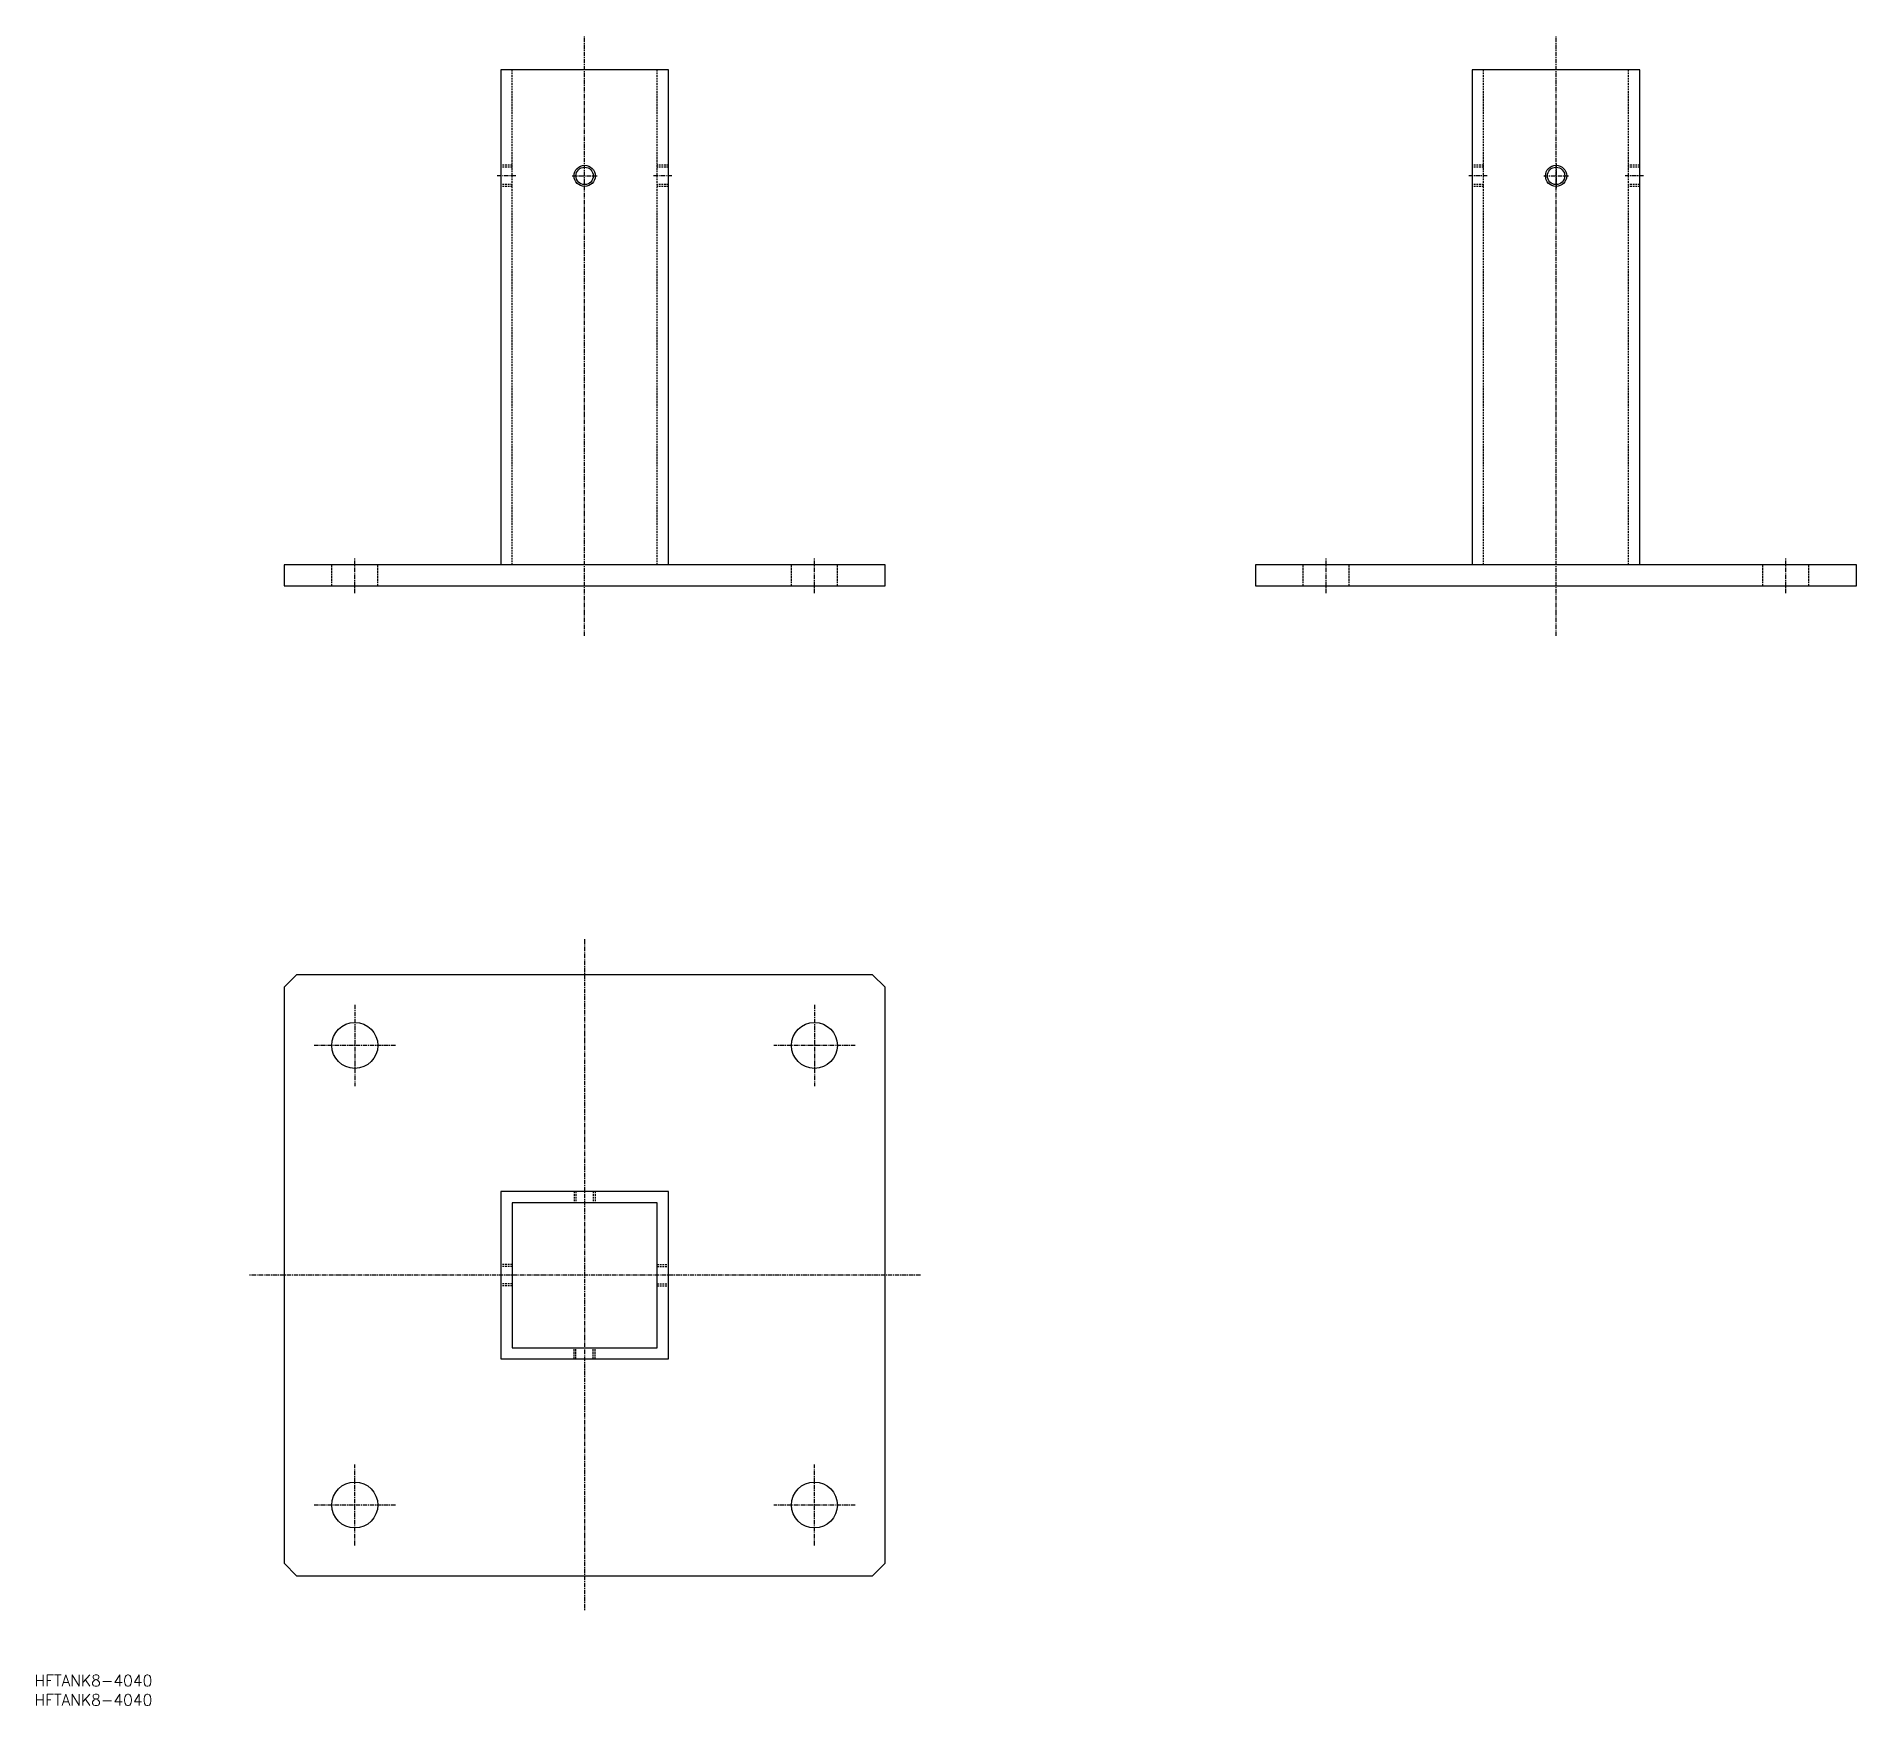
# Model space of a CAD drawing. Extents: x -155 to 360, y -317 to 155.
import ezdxf

# ---------------------------------------------------------------- set-up
doc = ezdxf.new("R2010")
doc.units = 0
doc.linetypes.add('CENTER', pattern=[2, 1.25, -0.25, 0.25, -0.25])
doc.linetypes.add('DASHED', pattern=[0.75, 0.5, -0.25])
doc.layers.get('0').update_dxf_attribs({"linetype": 'CONTINUOUS'})
doc.layers.add('CENTER', color=1, linetype='CENTER')
doc.styles.get("Standard").update_dxf_attribs({"font": 'txt.shx', "bigfont": 'bigfont.shx'})

msp = doc.modelspace()

# ---------------------------------------------------------------- linework, layer by layer
at = {"color": 7, "linetype": 'CONTINUOUS'}
for p, q in [((23.7, 146), (-23.7, 146)), ((-23.7, 146), (-23.7, 6)), ((23.7, 6), (23.7, 146)), ((298.47, 146), (251.07, 146)), ((251.07, 146), (251.07, 6)), ((298.47, 6), (298.47, 146)), ((85, 6), (-85, 6)), ((-85, 6), (-85, 0)), ((85, 0), (85, 6)), ((359.77, 6), (189.77, 6)), ((189.77, 6), (189.77, 0)), ((359.77, 0), (359.77, 6)), ((-85, 0), (85, 0)), ((189.77, 0), (359.77, 0)), ((-81.46, -109.94), (-85, -113.47)), ((81.46, -109.94), (-81.46, -109.94)), ((85, -113.47), (81.46, -109.94)), ((-85, -113.47), (-85, -276.4)), ((85, -276.4), (85, -113.47)), ((23.7, -171.24), (-23.7, -171.24)), ((-23.7, -171.24), (-23.7, -218.64)), ((20.5, -174.44), (-20.5, -174.44)), ((-20.5, -174.44), (-20.5, -215.44)), ((20.5, -215.44), (20.5, -174.44)), ((23.7, -218.64), (23.7, -171.24)), ((-20.5, -215.44), (20.5, -215.44)), ((-23.7, -218.64), (23.7, -218.64)), ((-85, -276.4), (-81.46, -279.94)), ((81.46, -279.94), (85, -276.4)), ((-81.46, -279.94), (81.46, -279.94))]:
    msp.add_line(p, q, dxfattribs=at)
at = {"color": 3, "linetype": 'DASHED'}
for p, q in [((-20.5, 6), (-20.5, 146)), ((20.5, 6), (20.5, 146)), ((254.27, 6), (254.27, 146)), ((295.27, 6), (295.27, 146)), ((-20.5, 119), (-23.7, 119)), ((-20.5, 118.46), (-23.7, 118.46)), ((23.7, 119), (20.5, 119)), ((23.7, 118.46), (20.5, 118.46)), ((254.27, 119), (251.07, 119)), ((254.27, 118.46), (251.07, 118.46)), ((298.47, 119), (295.27, 119)), ((298.47, 118.46), (295.27, 118.46)), ((-20.5, 113.54), (-23.7, 113.54)), ((23.7, 113.54), (20.5, 113.54)), ((254.27, 113.54), (251.07, 113.54)), ((298.47, 113.54), (295.27, 113.54)), ((-20.5, 113), (-23.7, 113)), ((23.7, 113), (20.5, 113)), ((254.27, 113), (251.07, 113)), ((298.47, 113), (295.27, 113)), ((-71.5, 0), (-71.5, 6)), ((-58.5, 0), (-58.5, 6)), ((58.5, 0), (58.5, 6)), ((71.5, 0), (71.5, 6)), ((203.27, 0), (203.27, 6)), ((216.27, 0), (216.27, 6)), ((333.27, 0), (333.27, 6)), ((346.27, 0), (346.27, 6)), ((-3, -171.24), (-3, -174.44)), ((-2.46, -171.24), (-2.46, -174.44)), ((2.46, -171.24), (2.46, -174.44)), ((3, -171.24), (3, -174.44)), ((-20.5, -191.94), (-23.7, -191.94)), ((-20.5, -192.48), (-23.7, -192.48)), ((20.5, -191.94), (23.7, -191.94)), ((20.5, -192.48), (23.7, -192.48)), ((-20.5, -197.4), (-23.7, -197.4)), ((-20.5, -197.94), (-23.7, -197.94)), ((20.5, -197.4), (23.7, -197.4)), ((20.5, -197.94), (23.7, -197.94)), ((-3, -218.64), (-3, -215.44)), ((-2.46, -218.64), (-2.46, -215.44)), ((2.46, -218.64), (2.46, -215.44)), ((3, -218.64), (3, -215.44))]:
    msp.add_line(p, q, dxfattribs=at)
at = {"color": 3, "linetype": 'CONTINUOUS'}
for centre in [(0, 116), (274.77, 116)]:
    msp.add_circle(centre, 3, dxfattribs=at)
at = {"color": 7, "linetype": 'CONTINUOUS'}
for centre, radius in [((0, 116), 2.46), ((274.77, 116), 2.46), ((-65, -129.94), 6.5), ((65, -129.94), 6.5), ((-65, -259.94), 6.5), ((65, -259.94), 6.5)]:
    msp.add_circle(centre, radius, dxfattribs=at)
at = {"layer": 'CENTER', "color": 1, "linetype": 'CENTER'}
for p, q in [((0, -14.13), (0, 155.45)), ((274.77, -14.13), (274.77, 155.45)), ((274.77, 119.5), (274.77, 112.5)), ((-19.5, 116), (-24.7, 116)), ((-3.5, 116), (3.5, 116)), ((24.7, 116), (19.5, 116)), ((255.27, 116), (250.07, 116)), ((271.27, 116), (278.27, 116)), ((299.47, 116), (294.27, 116)), ((-65, -2), (-65, 8)), ((65, -2), (65, 8)), ((209.77, -2), (209.77, 8)), ((339.77, -2), (339.77, 8)), ((0, -99.94), (0, -289.94)), ((-65, -118.44), (-65, -141.44)), ((65, -118.44), (65, -141.44)), ((-53.5, -129.94), (-76.5, -129.94)), ((76.5, -129.94), (53.5, -129.94)), ((95, -194.94), (-95, -194.94)), ((-65, -271.44), (-65, -248.44)), ((65, -271.44), (65, -248.44)), ((-53.5, -259.94), (-76.5, -259.94)), ((76.5, -259.94), (53.5, -259.94))]:
    msp.add_line(p, q, dxfattribs=at)

# ---------------------------------------------------------------- texts
at = {"color": 7, "linetype": 'CONTINUOUS'}
for p in [(-155.61, -311.21), (-155.61, -316.68)]:
    msp.add_text('HFTANK8-4040', height=3.2, dxfattribs=at).set_placement(p)

doc.saveas('drawing.dxf')
